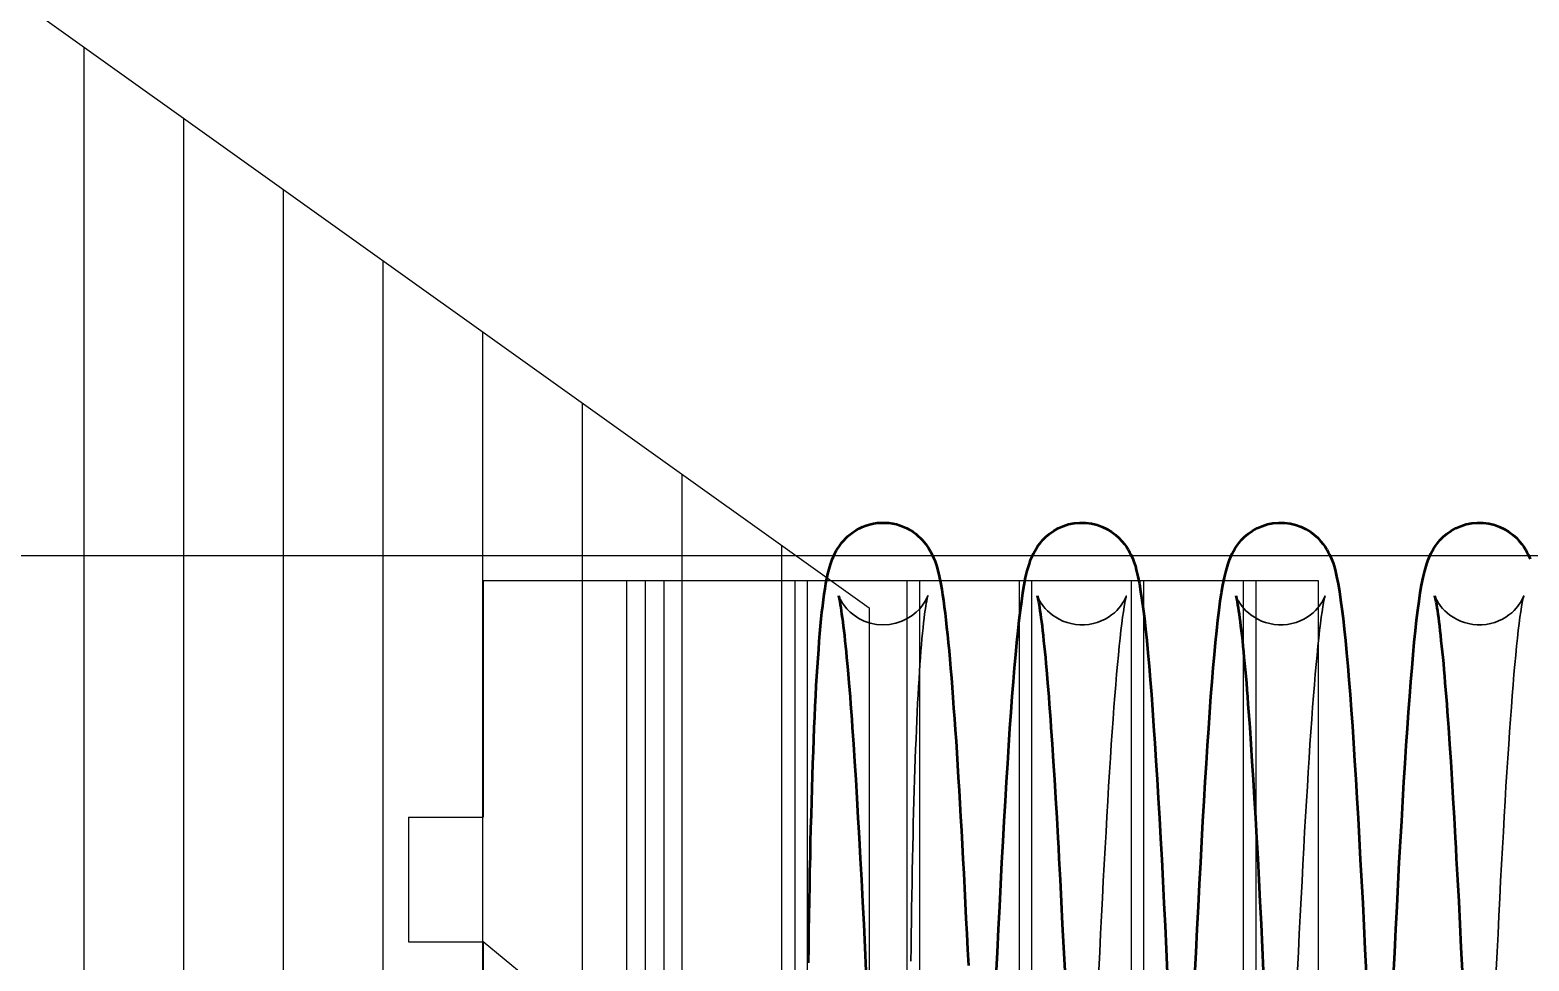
# Model space of a CAD drawing. Header units: millimetres. Extents: x 0 to 190005487, y 0 to 455456909.
# Drawn here: x 90430.3 to 90490.5, y 28318.3 to 28355.6 of the extents above; entities that cross this region are included whole.
import ezdxf

# ---------------------------------------------------------------- set-up
doc = ezdxf.new("R2010")
doc.units = ezdxf.units.MM
doc.header["$LTSCALE"] = 400
doc.header["$MEASUREMENT"] = 0
doc.linetypes.add('CENTERX2', pattern=[4, 2.5, -0.5, 0.5, -0.5])
doc.layers.get('0').update_dxf_attribs({"linetype": 'CONTINUOUS'})
doc.layers.add('가려진 것(ISO)', color=7, linetype='CONTINUOUS', lineweight=35)
doc.layers.add('가시적인 것(ISO)', color=7, linetype='CONTINUOUS', lineweight=50)
doc.layers.add('도면층2', color=3, linetype='CONTINUOUS')

# ---------------------------------------------------------------- blocks, each defined once
blk = doc.blocks.new('bvde')
at = {"color": 3}
for p, q in [((21501412.18, -50950296.86), (21501412.18, -50950315.86)), ((21501412.18, -50950296.86), (21501479.18, -50950296.86)), ((21501423.68, -50950296.86), (21501423.68, -50950329.29)), ((21501425.18, -50950296.86), (21501425.18, -50950329.29)), ((21501426.68, -50950296.86), (21501426.68, -50950329.29)), ((21501437.18, -50950296.86), (21501437.18, -50950395.86)), ((21501438.18, -50950296.86), (21501438.18, -50950395.86)), ((21501446.18, -50950296.86), (21501446.18, -50950395.86)), ((21501447.18, -50950296.86), (21501447.18, -50950395.86)), ((21501455.18, -50950296.86), (21501455.18, -50950395.86)), ((21501456.18, -50950296.86), (21501456.18, -50950395.86)), ((21501464.18, -50950296.86), (21501464.18, -50950395.86)), ((21501465.18, -50950296.86), (21501465.18, -50950395.86)), ((21501473.18, -50950296.86), (21501473.18, -50950395.86)), ((21501474.18, -50950296.86), (21501474.18, -50950395.86)), ((21501479.18, -50950296.86), (21501479.18, -50950395.86)), ((21501406.18, -50950315.86), (21501406.18, -50950325.86)), ((21501406.18, -50950315.86), (21501412.18, -50950315.86)), ((21501406.18, -50950325.86), (21501412.18, -50950325.86)), ((21501412.18, -50950325.86), (21501412.18, -50950366.86)), ((21501421.83, -50950333.8), (21501412.18, -50950325.86)), ((21501437.18, -50950329.16), (21501428.53, -50950331.77)), ((21501420.68, -50950358.91), (21501412.18, -50950366.86)), ((21501437.18, -50950363.55), (21501428.53, -50950360.93)), ((21501406.18, -50950366.86), (21501406.18, -50950376.86)), ((21501406.18, -50950366.86), (21501412.18, -50950366.86)), ((21501406.18, -50950376.86), (21501412.18, -50950376.86)), ((21501412.18, -50950376.86), (21501412.18, -50950395.86)), ((21501412.18, -50950395.86), (21501479.18, -50950395.86))]:
    blk.add_line(p, q, dxfattribs=at)
at = {"color": 1, "linetype": 'CENTERX2'}
blk.add_line((21501396.43, -50950346.43), (21501490.71, -50950346.43), dxfattribs=at)
at = {"color": 1}
for p, q in [((21501420.68, -50950358.55), (21501420.68, -50950373.41)), ((21501420.68, -50950358.91), (21501421.81, -50950358.91)), ((21501420.68, -50950359.91), (21501421.68, -50950359.91)), ((21501420.68, -50950360.41), (21501421.72, -50950360.41)), ((21501429.68, -50950361.28), (21501429.68, -50950373.41)), ((21501420.68, -50950361.41), (21501422.02, -50950361.41)), ((21501420.68, -50950361.91), (21501422.31, -50950361.91)), ((21501428.05, -50950361.91), (21501429.68, -50950361.91)), ((21501428.34, -50950361.41), (21501429.68, -50950361.41)), ((21501420.68, -50950362.91), (21501423.38, -50950362.91)), ((21501420.68, -50950363.41), (21501429.68, -50950363.41)), ((21501426.98, -50950362.91), (21501429.68, -50950362.91)), ((21501420.68, -50950364.41), (21501429.68, -50950364.41)), ((21501420.68, -50950364.91), (21501429.68, -50950364.91)), ((21501420.68, -50950365.91), (21501429.68, -50950365.91)), ((21501420.68, -50950366.41), (21501429.68, -50950366.41)), ((21501420.68, -50950367.41), (21501429.68, -50950367.41)), ((21501420.68, -50950367.91), (21501429.68, -50950367.91)), ((21501420.68, -50950368.91), (21501429.68, -50950368.91)), ((21501420.68, -50950369.41), (21501429.68, -50950369.41)), ((21501420.68, -50950370.41), (21501429.68, -50950370.41)), ((21501420.68, -50950370.91), (21501429.68, -50950370.91)), ((21501420.68, -50950371.91), (21501429.68, -50950371.91)), ((21501420.68, -50950372.41), (21501429.68, -50950372.41)), ((21501420.18, -50950373.41), (21501420.18, -50950379.41)), ((21501420.18, -50950373.41), (21501430.18, -50950373.41)), ((21501430.18, -50950373.41), (21501430.18, -50950379.41)), ((21501420.18, -50950379.41), (21501430.18, -50950379.41))]:
    blk.add_line(p, q, dxfattribs=at)
at = {"color": 3}
blk.add_circle((21501425.18, -50950346.36), 8.5, dxfattribs=at)
for centre, radius, start, end in [((21501425.18, -50950332.79), 3.5, 16.8103, 196.8103), ((21501425.18, -50950346.36), 13, 104.9358, 255.0429), ((21501425.18, -50950359.91), 3.5, 163.4646, 343.1217)]:
    blk.add_arc(centre, radius, start, end, dxfattribs=at)
blk = doc.blocks.new('토션스프링 3')
at = {"layer": '가려진 것(ISO)', "flags": 128}
for points in [[(21461443.35, -50952857.63), (21461443.35, -50952857.64), (21461443.36, -50952857.67), (21461443.38, -50952857.72), (21461443.41, -50952857.8), (21461443.47, -50952857.9), (21461443.54, -50952858.04), (21461443.65, -50952858.22), (21461443.8, -50952858.43), (21461444, -50952858.67), (21461444.26, -50952858.93), (21461444.58, -50952859.19), (21461444.96, -50952859.44), (21461445.4, -50952859.65), (21461445.87, -50952859.81), (21461446.38, -50952859.92), (21461446.89, -50952859.95), (21461447.41, -50952859.92), (21461447.92, -50952859.83), (21461448.4, -50952859.67), (21461448.84, -50952859.46), (21461449.23, -50952859.22), (21461449.55, -50952858.95), (21461449.82, -50952858.69), (21461450.03, -50952858.45), (21461450.18, -50952858.23), (21461450.29, -50952858.05), (21461450.37, -50952857.9), (21461450.42, -50952857.79), (21461450.46, -50952857.71), (21461450.48, -50952857.65), (21461450.49, -50952857.62), (21461450.5, -50952857.61), (21461450.49, -50952857.63), (21461450.47, -50952857.72), (21461450.44, -50952857.85), (21461450.41, -50952858.02), (21461450.37, -50952858.23), (21461450.33, -50952858.48), (21461450.29, -50952858.77), (21461450.24, -50952859.08), (21461450.2, -50952859.42), (21461450.16, -50952859.79), (21461450.12, -50952860.19), (21461450.08, -50952860.62), (21461450.03, -50952861.07), (21461449.99, -50952861.55), (21461449.95, -50952862.05), (21461449.91, -50952862.58), (21461449.87, -50952863.13), (21461449.83, -50952863.71), (21461449.79, -50952864.31), (21461449.76, -50952864.93), (21461449.72, -50952865.58), (21461449.68, -50952866.25), (21461449.65, -50952866.94), (21461449.62, -50952867.65), (21461449.58, -50952868.39), (21461449.55, -50952869.14), (21461449.52, -50952869.92), (21461449.49, -50952870.72), (21461449.46, -50952871.53), (21461449.43, -50952872.37), (21461449.41, -50952873.22), (21461449.38, -50952874.1), (21461449.36, -50952874.98), (21461449.33, -50952875.89), (21461449.31, -50952876.81), (21461449.29, -50952877.75), (21461449.27, -50952878.71), (21461449.25, -50952879.69), (21461449.23, -50952880.68), (21461449.21, -50952881.69), (21461449.19, -50952882.71), (21461449.18, -50952883.75), (21461449.16, -50952884.8), (21461449.15, -50952885.87), (21461449.13, -50952886.94)], [(21461459.3, -50952857.63), (21461459.3, -50952857.65), (21461459.32, -50952857.7), (21461459.37, -50952857.81), (21461459.44, -50952857.97), (21461459.5, -50952858.07), (21461459.57, -50952858.19), (21461459.67, -50952858.33), (21461459.78, -50952858.48), (21461459.92, -50952858.65), (21461460.09, -50952858.82), (21461460.28, -50952859), (21461460.51, -50952859.18), (21461460.76, -50952859.35), (21461461.04, -50952859.51), (21461461.34, -50952859.65), (21461461.67, -50952859.77), (21461462, -50952859.86), (21461462.35, -50952859.92), (21461462.71, -50952859.95), (21461463.06, -50952859.95), (21461463.42, -50952859.92), (21461463.77, -50952859.85), (21461464.1, -50952859.76), (21461464.42, -50952859.64), (21461464.72, -50952859.49), (21461465, -50952859.33), (21461465.25, -50952859.16), (21461465.47, -50952858.98), (21461465.66, -50952858.8), (21461465.83, -50952858.62), (21461465.96, -50952858.46), (21461466.07, -50952858.31), (21461466.16, -50952858.17), (21461466.23, -50952858.06), (21461466.29, -50952857.95), (21461466.33, -50952857.87), (21461466.39, -50952857.74), (21461466.42, -50952857.67), (21461466.43, -50952857.63), (21461466.43, -50952857.63), (21461466.42, -50952857.67), (21461466.41, -50952857.73), (21461466.39, -50952857.81), (21461466.37, -50952857.91), (21461466.31, -50952858.17), (21461466.26, -50952858.51), (21461466.19, -50952858.9), (21461466.13, -50952859.35), (21461466.06, -50952859.86), (21461466, -50952860.41), (21461465.93, -50952861.02), (21461465.86, -50952861.68), (21461465.79, -50952862.38), (21461465.72, -50952863.13), (21461465.65, -50952863.92), (21461465.58, -50952864.76), (21461465.51, -50952865.64), (21461465.44, -50952866.56), (21461465.37, -50952867.52), (21461465.29, -50952868.53), (21461465.22, -50952869.57), (21461465.15, -50952870.65), (21461465.08, -50952871.77), (21461465.01, -50952872.92), (21461464.94, -50952874.11), (21461464.87, -50952875.33), (21461464.8, -50952876.58), (21461464.72, -50952877.86), (21461464.65, -50952879.18), (21461464.58, -50952880.53), (21461464.51, -50952881.9), (21461464.44, -50952883.31), (21461464.37, -50952884.74), (21461464.29, -50952886.2), (21461464.22, -50952887.68)], [(21461475.24, -50952857.63), (21461475.25, -50952857.65), (21461475.27, -50952857.7), (21461475.31, -50952857.81), (21461475.39, -50952857.97), (21461475.45, -50952858.07), (21461475.52, -50952858.19), (21461475.61, -50952858.33), (21461475.73, -50952858.48), (21461475.87, -50952858.65), (21461476.03, -50952858.82), (21461476.23, -50952859), (21461476.46, -50952859.18), (21461476.71, -50952859.35), (21461476.99, -50952859.51), (21461477.29, -50952859.65), (21461477.61, -50952859.77), (21461477.95, -50952859.86), (21461478.3, -50952859.92), (21461478.65, -50952859.95), (21461479.01, -50952859.95), (21461479.37, -50952859.92), (21461479.71, -50952859.85), (21461480.05, -50952859.76), (21461480.37, -50952859.64), (21461480.67, -50952859.49), (21461480.95, -50952859.33), (21461481.2, -50952859.16), (21461481.42, -50952858.98), (21461481.61, -50952858.8), (21461481.77, -50952858.62), (21461481.91, -50952858.46), (21461482.02, -50952858.31), (21461482.11, -50952858.17), (21461482.18, -50952858.06), (21461482.24, -50952857.95), (21461482.28, -50952857.87), (21461482.34, -50952857.74), (21461482.37, -50952857.67), (21461482.38, -50952857.63), (21461482.38, -50952857.63), (21461482.37, -50952857.67), (21461482.35, -50952857.73), (21461482.33, -50952857.81), (21461482.31, -50952857.91), (21461482.26, -50952858.17), (21461482.2, -50952858.51), (21461482.14, -50952858.9), (21461482.08, -50952859.35), (21461482.01, -50952859.86), (21461481.94, -50952860.41), (21461481.87, -50952861.02), (21461481.8, -50952861.68), (21461481.74, -50952862.38), (21461481.66, -50952863.13), (21461481.59, -50952863.92), (21461481.52, -50952864.76), (21461481.45, -50952865.64), (21461481.38, -50952866.56), (21461481.31, -50952867.52), (21461481.24, -50952868.53), (21461481.17, -50952869.57), (21461481.1, -50952870.65), (21461481.03, -50952871.77), (21461480.96, -50952872.92), (21461480.88, -50952874.11), (21461480.81, -50952875.33), (21461480.74, -50952876.58), (21461480.67, -50952877.86), (21461480.6, -50952879.18), (21461480.53, -50952880.53), (21461480.46, -50952881.9), (21461480.38, -50952883.31), (21461480.31, -50952884.74), (21461480.24, -50952886.2), (21461480.17, -50952887.68)], [(21461491.19, -50952857.63), (21461491.19, -50952857.65), (21461491.22, -50952857.7), (21461491.26, -50952857.81), (21461491.34, -50952857.97), (21461491.4, -50952858.07), (21461491.47, -50952858.19), (21461491.56, -50952858.33), (21461491.68, -50952858.48), (21461491.81, -50952858.65), (21461491.98, -50952858.82), (21461492.18, -50952859), (21461492.4, -50952859.18), (21461492.66, -50952859.35), (21461492.94, -50952859.51), (21461493.24, -50952859.65), (21461493.56, -50952859.77), (21461493.9, -50952859.86), (21461494.25, -50952859.92), (21461494.6, -50952859.95), (21461494.96, -50952859.95), (21461495.31, -50952859.92), (21461495.66, -50952859.85), (21461496, -50952859.76), (21461496.31, -50952859.64), (21461496.61, -50952859.49), (21461496.89, -50952859.33), (21461497.14, -50952859.16), (21461497.36, -50952858.98), (21461497.56, -50952858.8), (21461497.72, -50952858.62), (21461497.86, -50952858.46), (21461497.97, -50952858.31), (21461498.06, -50952858.17), (21461498.13, -50952858.06), (21461498.18, -50952857.95), (21461498.23, -50952857.87), (21461498.28, -50952857.74), (21461498.31, -50952857.67), (21461498.33, -50952857.63), (21461498.33, -50952857.63), (21461498.32, -50952857.67), (21461498.3, -50952857.73), (21461498.28, -50952857.81), (21461498.26, -50952857.91), (21461498.21, -50952858.17), (21461498.15, -50952858.51), (21461498.09, -50952858.9), (21461498.02, -50952859.35), (21461497.96, -50952859.86), (21461497.89, -50952860.41), (21461497.82, -50952861.02), (21461497.75, -50952861.68), (21461497.68, -50952862.38), (21461497.61, -50952863.13), (21461497.54, -50952863.92), (21461497.47, -50952864.76), (21461497.4, -50952865.64), (21461497.33, -50952866.56), (21461497.26, -50952867.52), (21461497.19, -50952868.53), (21461497.12, -50952869.57), (21461497.05, -50952870.65), (21461496.97, -50952871.77), (21461496.9, -50952872.92), (21461496.83, -50952874.11), (21461496.76, -50952875.33), (21461496.69, -50952876.58), (21461496.62, -50952877.86), (21461496.55, -50952879.18), (21461496.47, -50952880.53), (21461496.4, -50952881.9), (21461496.33, -50952883.31), (21461496.26, -50952884.74), (21461496.19, -50952886.2), (21461496.12, -50952887.68)]]:
    blk.add_lwpolyline(points, dxfattribs=at)
at = {"layer": '가시적인 것(ISO)', "flags": 128}
for points in [[(21461440.93, -50952887.09), (21461440.95, -50952885.81), (21461440.96, -50952884.55), (21461440.98, -50952883.31), (21461441, -50952882.09), (21461441.02, -50952880.89), (21461441.04, -50952879.71), (21461441.07, -50952878.56), (21461441.09, -50952877.42), (21461441.12, -50952876.3), (21461441.15, -50952875.21), (21461441.18, -50952874.14), (21461441.21, -50952873.09), (21461441.24, -50952872.07), (21461441.27, -50952871.07), (21461441.31, -50952870.1), (21461441.34, -50952869.15), (21461441.38, -50952868.23), (21461441.42, -50952867.34), (21461441.46, -50952866.49), (21461441.5, -50952865.66), (21461441.55, -50952864.86), (21461441.59, -50952864.08), (21461441.64, -50952863.34), (21461441.69, -50952862.62), (21461441.74, -50952861.93), (21461441.79, -50952861.28), (21461441.84, -50952860.65), (21461441.89, -50952860.05), (21461441.95, -50952859.48), (21461442, -50952858.95), (21461442.06, -50952858.44), (21461442.12, -50952857.96), (21461442.18, -50952857.5), (21461442.25, -50952857.07), (21461442.32, -50952856.65), (21461442.48, -50952855.87), (21461442.57, -50952855.5), (21461442.68, -50952855.11), (21461442.83, -50952854.7), (21461442.92, -50952854.47), (21461443.04, -50952854.23), (21461443.18, -50952853.96), (21461443.37, -50952853.67), (21461443.61, -50952853.35), (21461443.75, -50952853.18), (21461443.91, -50952853.01), (21461444.09, -50952852.84), (21461444.29, -50952852.68), (21461444.5, -50952852.51), (21461444.74, -50952852.36), (21461444.99, -50952852.22), (21461445.25, -50952852.1), (21461445.54, -50952851.99), (21461445.83, -50952851.9), (21461446.13, -50952851.83), (21461446.44, -50952851.78), (21461446.75, -50952851.76), (21461447.06, -50952851.76), (21461447.37, -50952851.78), (21461447.68, -50952851.82), (21461447.98, -50952851.89), (21461448.27, -50952851.98), (21461448.55, -50952852.09), (21461448.82, -50952852.21), (21461449.08, -50952852.35), (21461449.31, -50952852.5), (21461449.53, -50952852.66), (21461449.73, -50952852.83), (21461449.91, -50952852.99), (21461450.07, -50952853.16), (21461450.34, -50952853.49), (21461450.55, -50952853.8), (21461450.72, -50952854.08), (21461450.85, -50952854.33), (21461450.96, -50952854.57), (21461451.05, -50952854.79), (21461451.19, -50952855.19), (21461451.38, -50952855.93), (21461451.54, -50952856.7), (21461451.61, -50952857.12), (21461451.68, -50952857.55), (21461451.75, -50952858.01), (21461451.81, -50952858.5), (21461451.88, -50952859.01), (21461451.94, -50952859.55), (21461452.01, -50952860.13), (21461452.07, -50952860.73), (21461452.13, -50952861.37), (21461452.2, -50952862.03), (21461452.26, -50952862.72), (21461452.32, -50952863.45), (21461452.39, -50952864.2), (21461452.45, -50952864.98), (21461452.51, -50952865.79), (21461452.57, -50952866.63), (21461452.64, -50952867.49), (21461452.7, -50952868.38), (21461452.76, -50952869.3), (21461452.82, -50952870.24), (21461452.88, -50952871.22), (21461452.94, -50952872.22), (21461453.01, -50952873.24), (21461453.07, -50952874.29), (21461453.13, -50952875.37), (21461453.19, -50952876.47), (21461453.26, -50952877.59), (21461453.32, -50952878.74), (21461453.38, -50952879.9), (21461453.44, -50952881.08), (21461453.5, -50952882.29), (21461453.56, -50952883.51), (21461453.63, -50952884.75), (21461453.69, -50952886.01), (21461453.75, -50952887.29)], [(21461455.99, -50952888.16), (21461456.08, -50952886.25), (21461456.17, -50952884.38), (21461456.27, -50952882.55), (21461456.36, -50952880.77), (21461456.45, -50952879.04), (21461456.54, -50952877.35), (21461456.63, -50952875.7), (21461456.72, -50952874.1), (21461456.82, -50952872.56), (21461456.91, -50952871.07), (21461457, -50952869.64), (21461457.09, -50952868.27), (21461457.18, -50952866.96), (21461457.28, -50952865.72), (21461457.37, -50952864.53), (21461457.46, -50952863.41), (21461457.55, -50952862.36), (21461457.65, -50952861.37), (21461457.74, -50952860.44), (21461457.84, -50952859.58), (21461457.93, -50952858.79), (21461458.03, -50952858.06), (21461458.13, -50952857.39), (21461458.23, -50952856.76), (21461458.35, -50952856.17), (21461458.48, -50952855.61), (21461458.65, -50952855.06), (21461458.75, -50952854.75), (21461458.89, -50952854.42), (21461458.98, -50952854.24), (21461459.08, -50952854.05), (21461459.2, -50952853.85), (21461459.34, -50952853.62), (21461459.52, -50952853.39), (21461459.73, -50952853.14), (21461459.98, -50952852.89), (21461460.27, -50952852.65), (21461460.6, -50952852.41), (21461460.97, -50952852.2), (21461461.37, -50952852.03), (21461461.8, -50952851.89), (21461462.25, -50952851.8), (21461462.71, -50952851.76), (21461463.18, -50952851.77), (21461463.64, -50952851.83), (21461464.08, -50952851.93), (21461464.5, -50952852.09), (21461464.89, -50952852.28), (21461465.25, -50952852.49), (21461465.57, -50952852.73), (21461465.84, -50952852.98), (21461466.08, -50952853.23), (21461466.27, -50952853.47), (21461466.44, -50952853.7), (21461466.57, -50952853.92), (21461466.69, -50952854.12), (21461466.79, -50952854.31), (21461466.95, -50952854.66), (21461467.07, -50952854.97), (21461467.16, -50952855.26), (21461467.23, -50952855.53), (21461467.36, -50952856.08), (21461467.48, -50952856.66), (21461467.58, -50952857.28), (21461467.68, -50952857.94), (21461467.78, -50952858.66), (21461467.88, -50952859.45), (21461467.97, -50952860.3), (21461468.07, -50952861.22), (21461468.16, -50952862.21), (21461468.25, -50952863.26), (21461468.35, -50952864.37), (21461468.44, -50952865.55), (21461468.53, -50952866.79), (21461468.62, -50952868.08), (21461468.72, -50952869.44), (21461468.81, -50952870.86), (21461468.9, -50952872.33), (21461468.99, -50952873.87), (21461469.08, -50952875.46), (21461469.17, -50952877.1), (21461469.27, -50952878.79), (21461469.36, -50952880.52), (21461469.45, -50952882.3), (21461469.54, -50952884.11), (21461469.63, -50952885.97), (21461469.72, -50952887.87)], [(21461471.94, -50952888.16), (21461472.03, -50952886.25), (21461472.12, -50952884.38), (21461472.21, -50952882.55), (21461472.3, -50952880.77), (21461472.4, -50952879.04), (21461472.49, -50952877.35), (21461472.58, -50952875.7), (21461472.67, -50952874.1), (21461472.76, -50952872.56), (21461472.86, -50952871.07), (21461472.95, -50952869.64), (21461473.04, -50952868.27), (21461473.13, -50952866.96), (21461473.22, -50952865.71), (21461473.32, -50952864.53), (21461473.41, -50952863.41), (21461473.5, -50952862.36), (21461473.59, -50952861.37), (21461473.69, -50952860.44), (21461473.78, -50952859.58), (21461473.88, -50952858.79), (21461473.97, -50952858.06), (21461474.07, -50952857.38), (21461474.18, -50952856.76), (21461474.3, -50952856.17), (21461474.43, -50952855.61), (21461474.59, -50952855.06), (21461474.7, -50952854.75), (21461474.84, -50952854.42), (21461474.92, -50952854.24), (21461475.03, -50952854.05), (21461475.15, -50952853.85), (21461475.29, -50952853.62), (21461475.47, -50952853.39), (21461475.68, -50952853.14), (21461475.92, -50952852.89), (21461476.22, -50952852.65), (21461476.55, -50952852.41), (21461476.92, -50952852.2), (21461477.32, -50952852.03), (21461477.75, -50952851.89), (21461478.2, -50952851.8), (21461478.66, -50952851.76), (21461479.12, -50952851.77), (21461479.58, -50952851.83), (21461480.02, -50952851.93), (21461480.45, -50952852.09), (21461480.84, -50952852.28), (21461481.2, -50952852.49), (21461481.51, -50952852.73), (21461481.79, -50952852.98), (21461482.02, -50952853.23), (21461482.22, -50952853.47), (21461482.39, -50952853.7), (21461482.52, -50952853.92), (21461482.64, -50952854.12), (21461482.74, -50952854.31), (21461482.9, -50952854.66), (21461483.02, -50952854.97), (21461483.11, -50952855.26), (21461483.18, -50952855.53), (21461483.3, -50952856.08), (21461483.42, -50952856.66), (21461483.53, -50952857.27), (21461483.63, -50952857.94), (21461483.73, -50952858.66), (21461483.82, -50952859.45), (21461483.92, -50952860.3), (21461484.01, -50952861.22), (21461484.11, -50952862.21), (21461484.2, -50952863.26), (21461484.29, -50952864.37), (21461484.39, -50952865.55), (21461484.48, -50952866.79), (21461484.57, -50952868.08), (21461484.66, -50952869.44), (21461484.75, -50952870.86), (21461484.85, -50952872.33), (21461484.94, -50952873.87), (21461485.03, -50952875.46), (21461485.12, -50952877.1), (21461485.21, -50952878.79), (21461485.31, -50952880.52), (21461485.4, -50952882.3), (21461485.49, -50952884.11), (21461485.58, -50952885.97), (21461485.67, -50952887.87)], [(21461487.88, -50952888.16), (21461487.98, -50952886.25), (21461488.07, -50952884.38), (21461488.16, -50952882.55), (21461488.25, -50952880.77), (21461488.34, -50952879.04), (21461488.43, -50952877.35), (21461488.53, -50952875.7), (21461488.62, -50952874.11), (21461488.71, -50952872.56), (21461488.8, -50952871.07), (21461488.89, -50952869.64), (21461488.99, -50952868.27), (21461489.08, -50952866.96), (21461489.17, -50952865.71), (21461489.26, -50952864.53), (21461489.36, -50952863.41), (21461489.45, -50952862.36), (21461489.54, -50952861.36), (21461489.64, -50952860.44), (21461489.73, -50952859.58), (21461489.82, -50952858.79), (21461489.92, -50952858.06), (21461490.02, -50952857.38), (21461490.13, -50952856.76), (21461490.24, -50952856.17), (21461490.38, -50952855.61), (21461490.54, -50952855.05), (21461490.65, -50952854.75), (21461490.79, -50952854.42), (21461490.87, -50952854.24), (21461490.97, -50952854.05), (21461491.09, -50952853.85), (21461491.24, -50952853.62), (21461491.41, -50952853.39), (21461491.62, -50952853.14), (21461491.87, -50952852.89), (21461492.16, -50952852.65), (21461492.5, -50952852.41), (21461492.87, -50952852.2), (21461493.27, -50952852.03), (21461493.7, -50952851.89), (21461494.15, -50952851.8), (21461494.61, -50952851.76), (21461495.07, -50952851.77), (21461495.53, -50952851.83), (21461495.97, -50952851.93), (21461496.39, -50952852.09), (21461496.79, -50952852.28), (21461497.14, -50952852.49), (21461497.46, -50952852.73), (21461497.74, -50952852.98), (21461497.97, -50952853.23), (21461498.17, -50952853.47), (21461498.33, -50952853.7), (21461498.47, -50952853.92), (21461498.58, -50952854.12), (21461498.68, -50952854.31), (21461498.84, -50952854.66)], [(21461445.56, -50952887.73), (21461445.47, -50952885.84), (21461445.38, -50952883.99), (21461445.29, -50952882.18), (21461445.19, -50952880.41), (21461445.1, -50952878.7), (21461445.01, -50952877.04), (21461444.97, -50952876.23), (21461444.92, -50952875.43), (21461444.83, -50952873.87), (21461444.74, -50952872.37), (21461444.65, -50952870.92), (21461444.56, -50952869.53), (21461444.46, -50952868.2), (21461444.42, -50952867.56), (21461444.37, -50952866.94), (21461444.33, -50952866.33), (21461444.28, -50952865.74), (21461444.24, -50952865.17), (21461444.19, -50952864.62), (21461444.1, -50952863.57), (21461444.06, -50952863.06), (21461444.01, -50952862.58), (21461443.96, -50952862.11), (21461443.92, -50952861.66), (21461443.87, -50952861.23), (21461443.83, -50952860.82), (21461443.78, -50952860.43), (21461443.74, -50952860.07), (21461443.7, -50952859.72), (21461443.65, -50952859.4), (21461443.61, -50952859.1), (21461443.57, -50952858.83), (21461443.54, -50952858.57), (21461443.5, -50952858.35), (21461443.46, -50952858.15), (21461443.43, -50952857.98), (21461443.4, -50952857.83), (21461443.37, -50952857.72), (21461443.36, -50952857.65), (21461443.35, -50952857.63)], [(21461461.51, -50952887.73), (21461461.42, -50952885.84), (21461461.32, -50952883.98), (21461461.23, -50952882.17), (21461461.14, -50952880.41), (21461461.05, -50952878.7), (21461461, -50952877.86), (21461460.96, -50952877.04), (21461460.87, -50952875.43), (21461460.78, -50952873.87), (21461460.68, -50952872.36), (21461460.59, -50952870.91), (21461460.5, -50952869.52), (21461460.41, -50952868.2), (21461460.37, -50952867.56), (21461460.32, -50952866.93), (21461460.27, -50952866.33), (21461460.23, -50952865.74), (21461460.18, -50952865.17), (21461460.14, -50952864.62), (21461460.05, -50952863.56), (21461460, -50952863.06), (21461459.96, -50952862.58), (21461459.91, -50952862.11), (21461459.87, -50952861.66), (21461459.82, -50952861.23), (21461459.78, -50952860.82), (21461459.73, -50952860.44), (21461459.69, -50952860.07), (21461459.64, -50952859.72), (21461459.6, -50952859.4), (21461459.56, -50952859.1), (21461459.52, -50952858.83), (21461459.48, -50952858.58), (21461459.45, -50952858.35), (21461459.41, -50952858.15), (21461459.38, -50952857.98), (21461459.35, -50952857.83), (21461459.32, -50952857.72), (21461459.3, -50952857.65), (21461459.3, -50952857.63)], [(21461477.45, -50952887.73), (21461477.36, -50952885.84), (21461477.27, -50952883.98), (21461477.18, -50952882.17), (21461477.09, -50952880.41), (21461477, -50952878.7), (21461476.95, -50952877.86), (21461476.91, -50952877.04), (21461476.81, -50952875.43), (21461476.72, -50952873.87), (21461476.63, -50952872.36), (21461476.54, -50952870.91), (21461476.45, -50952869.52), (21461476.36, -50952868.19), (21461476.31, -50952867.56), (21461476.27, -50952866.93), (21461476.22, -50952866.33), (21461476.18, -50952865.74), (21461476.13, -50952865.17), (21461476.09, -50952864.62), (21461476, -50952863.56), (21461475.95, -50952863.06), (21461475.9, -50952862.57), (21461475.86, -50952862.11), (21461475.81, -50952861.66), (21461475.77, -50952861.23), (21461475.72, -50952860.82), (21461475.68, -50952860.44), (21461475.63, -50952860.07), (21461475.59, -50952859.72), (21461475.55, -50952859.4), (21461475.51, -50952859.1), (21461475.47, -50952858.83), (21461475.43, -50952858.58), (21461475.39, -50952858.35), (21461475.36, -50952858.15), (21461475.32, -50952857.98), (21461475.29, -50952857.83), (21461475.27, -50952857.72), (21461475.25, -50952857.65), (21461475.24, -50952857.63)], [(21461493.4, -50952887.73), (21461493.31, -50952885.84), (21461493.22, -50952883.98), (21461493.13, -50952882.17), (21461493.03, -50952880.41), (21461492.94, -50952878.7), (21461492.9, -50952877.86), (21461492.85, -50952877.04), (21461492.76, -50952875.43), (21461492.67, -50952873.87), (21461492.58, -50952872.36), (21461492.49, -50952870.91), (21461492.4, -50952869.52), (21461492.3, -50952868.19), (21461492.26, -50952867.55), (21461492.21, -50952866.93), (21461492.17, -50952866.33), (21461492.12, -50952865.74), (21461492.08, -50952865.17), (21461492.03, -50952864.62), (21461491.99, -50952864.08), (21461491.94, -50952863.56), (21461491.9, -50952863.06), (21461491.85, -50952862.57), (21461491.8, -50952862.11), (21461491.76, -50952861.66), (21461491.71, -50952861.23), (21461491.67, -50952860.82), (21461491.63, -50952860.44), (21461491.58, -50952860.07), (21461491.54, -50952859.72), (21461491.5, -50952859.4), (21461491.46, -50952859.1), (21461491.42, -50952858.83), (21461491.38, -50952858.58), (21461491.34, -50952858.35), (21461491.3, -50952858.15), (21461491.27, -50952857.98), (21461491.24, -50952857.83), (21461491.21, -50952857.72), (21461491.2, -50952857.65), (21461491.19, -50952857.63)]]:
    blk.add_lwpolyline(points, dxfattribs=at)
blk.add_blockref('bvde', (-39997.36, -2559.54))
blk = doc.blocks.new('토션스프링1234')
blk.add_blockref('토션스프링 3', (188.1, -4314.91))
blk = doc.blocks.new('A$C643E1396')
at = {"color": 3}
blk.add_line((1013.447, 4181.266, 5.641), (2113.531, 4181.266, 173.534), dxfattribs=at)
at = {"layer": '도면층2'}
for p, q in [((1017.447, 4241.67, 5.641), (1104.952, 4179.167, 5.641)), ((1073.45, 4109.163, 5.641), (1073.45, 4201.668, 5.641)), ((1077.45, 4112.02, 5.641), (1077.45, 4198.81, 5.641)), ((1081.45, 4114.878, 5.641), (1081.45, 4195.953, 5.641)), ((1085.451, 4117.735, 5.641), (1085.451, 4193.096, 5.641)), ((1089.451, 4120.592, 5.641), (1089.451, 4190.239, 5.641)), ((1093.451, 4123.449, 5.641), (1093.451, 4187.381, 5.641)), ((1097.451, 4126.307, 5.641), (1097.451, 4184.524, 5.641)), ((1101.451, 4129.164, 5.641), (1101.451, 4181.667, 5.641)), ((1104.952, 4179.167, 5.641), (1104.952, 4131.664, 5.641))]:
    blk.add_line(p, q, dxfattribs=at)
at = {"xscale": 0.5000256451997451, "yscale": 0.5000256451997451, "zscale": 0.5000256451997451}
blk.add_blockref('토션스프링1234', (-10730262.381, 25484072.728, 89.588), dxfattribs=at)

msp = doc.modelspace()

# ---------------------------------------------------------------- block references
msp.add_blockref('A$C643E1396', (89359.039, 24153.286))

doc.saveas('drawing.dxf')
